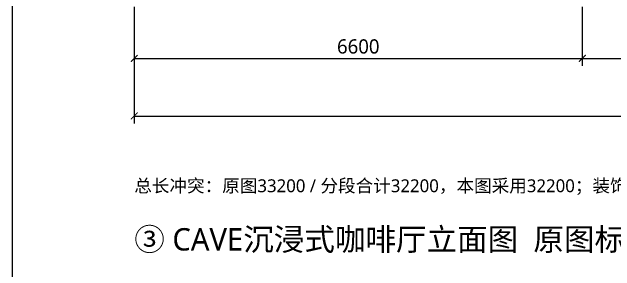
# Model space of a CAD drawing. Header units: millimetres. Extents: x -1800 to 33200, y -8500 to 38400.
# Drawn here: x -1800 to 7081, y 16418 to 20234 of the extents above; entities that cross this region are included whole.
import ezdxf
from ezdxf.enums import TextEntityAlignment as Align

# ---------------------------------------------------------------- set-up
doc = ezdxf.new("R2010")
doc.units = ezdxf.units.MM
for name, color, linetype, lineweight in [('E-DIM', 7, 'Continuous', 13), ('E-NOTES', 1, 'Continuous', 18), ('E-SHEET', 7, 'Continuous', 25), ('E-TEXT', 7, 'Continuous', 18)]:
    doc.layers.add(name, color=color, linetype=linetype, lineweight=lineweight)
doc.styles.add('CJK', font='NotoSansCJK-Regular.ttc')
doc.styles.add('OpenSansCondensed-Light', font='OpenSansCondensed-Light.ttf')
doc.dimstyles.new('EZDXF', dxfattribs={"dimtxt": 0.25, "dimasz": 0.175, "dimexe": 0.375, "dimexo": 0.125, "dimgap": 0.1, "dimtad": 1, "dimlfac": 100, "dimzin": 12, "dimdsep": 46, "dimtxsty": 'OpenSansCondensed-Light', "dimblk": 'ARCHTICK', "dimcen": 2.5, "dimazin": 3, "dimtfac": 0.5, "dimtmove": 2, "dimatfit": 3})

# ---------------------------------------------------------------- blocks, each defined once
blk = doc.blocks.new('_ARCHTICK')
at = {"color": 0, "linetype": 'BYBLOCK', "const_width": 0.15}
blk.add_lwpolyline([(-0.5, -0.5), (0.5, 0.5)], dxfattribs=at)

msp = doc.modelspace()

# ---------------------------------------------------------------- linework, layer by layer
at = {"layer": 'E-SHEET'}
msp.add_lwpolyline([(-1800, -8500), (33200, -8500), (33200, 38400), (-1800, 38400)], close=True, dxfattribs=at)

# ---------------------------------------------------------------- texts
at = {"layer": 'E-NOTES', "style": 'CJK'}
msp.add_text('总长冲突：原图33200 / 分段合计32200，本图采用32200；装饰按图估绘。', height=190, dxfattribs=at).set_placement((0, 17673.5), align=Align.MIDDLE_LEFT)
at = {"layer": 'E-TEXT', "style": 'CJK'}
msp.add_text('③ CAVE沉浸式咖啡厅立面图  原图标注1:50', height=330, dxfattribs=at).set_placement((0, 16883.6), align=Align.MIDDLE_LEFT)

# ---------------------------------------------------------------- dimensions: what is measured, and where the dimension line sits
at = {"layer": 'E-DIM'}
for base, p1, p2 in [((0, 19550.8), (0, 20400), (6600, 20400)), ((0, 18701.5), (0, 20400), (32200, 20400)), ((6600, 19550.8), (6600, 20400), (13200, 20400))]:
    msp.add_linear_dim(base=base, p1=p1, p2=p2, dimstyle='EZDXF', override={"dimtxt": 210, "dimasz": 100, "dimexe": 110, "dimexo": 90, "dimgap": 70, "dimtad": 1, "dimdec": 0, "dimlfac": 1, "dimtxsty": 'CJK'}, dxfattribs=at).render()

doc.saveas('drawing.dxf')
